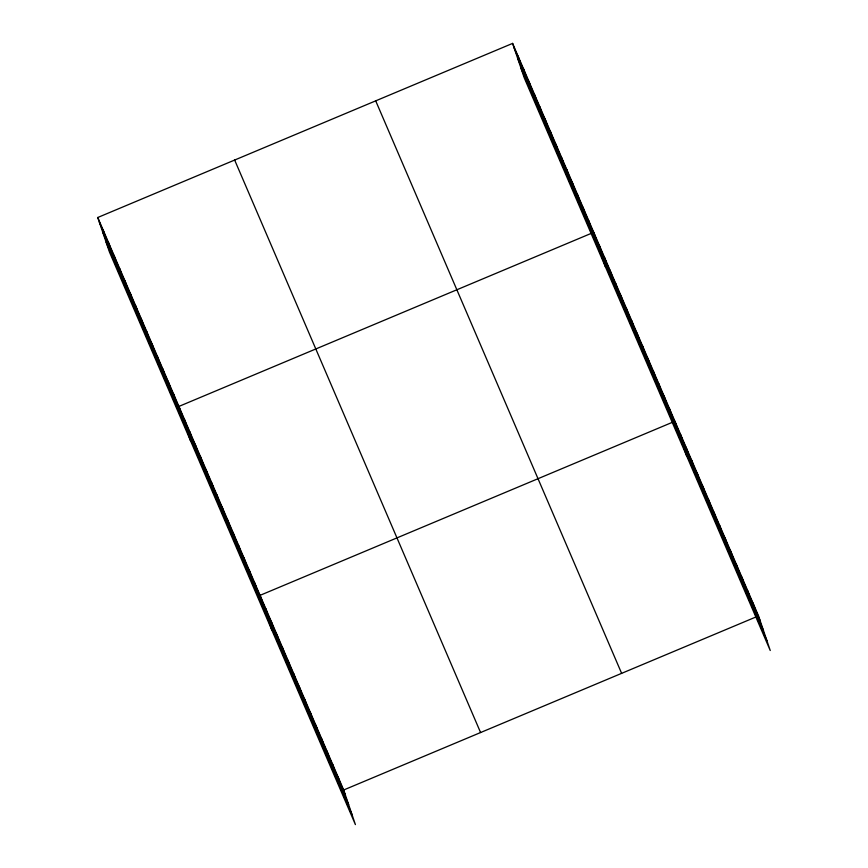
<?xml version="1.0" encoding="UTF-8"?>
<svg xmlns="http://www.w3.org/2000/svg" width="868" height="868" viewBox="0 0 868 868"><rect width="100%" height="100%" fill="white"/><g stroke="black" fill="none" stroke-linecap="round" stroke-linejoin="round"><path stroke-width="1.3" d="M97.758 217.499L343.685 789.989L355.403 824.6L109.477 252.1L97.758 217.499L512.597 43.4L758.524 615.9L770.241 650.501L524.315 78.011L512.597 43.4M343.685 789.989L758.524 615.9M514.214 48.185L760.14 620.674M517.545 58.026L763.471 630.515M520.984 68.16L766.911 640.66M375.703 100.851L621.629 673.351M234.653 160.048L480.579 732.538M99.386 222.273L345.301 794.773M102.717 232.114L348.643 804.614M106.146 242.259L352.072 814.759M752.947 602.924L754.563 607.698M747.37 589.947L748.997 594.721M741.804 576.97L743.42 581.744M736.227 563.994L737.843 568.768M730.65 551.017L732.266 555.791M725.073 538.041L726.7 542.815M719.507 525.064L721.124 529.838M713.93 512.087L715.547 516.861M708.353 499.111L709.97 503.885M702.776 486.134L704.404 490.908M697.21 473.158L698.827 477.932M691.633 460.181L693.25 464.955M686.056 447.204L687.673 451.978M680.479 434.228L682.096 439.002M686.621 455.852L674.913 421.251L260.075 595.34L271.793 629.951M669.499 408.654L671.116 413.439M664.085 396.058L665.702 400.842M658.682 383.461L660.298 388.246M653.268 370.864L654.884 375.649M647.854 358.278L649.47 363.052M642.45 345.681L644.067 350.455M637.036 333.084L638.653 337.869M631.622 320.487L633.249 325.272M626.219 307.89L627.835 312.675M620.804 295.294L622.421 300.078M615.39 282.708L617.018 287.482M609.987 270.111L611.604 274.885M604.573 257.514L606.19 262.299M599.159 244.917L600.786 249.702M605.463 266.932L593.755 232.32L178.917 406.419L190.634 441.031M588.341 219.734L589.958 224.508M582.938 207.137L584.555 211.911M577.524 194.541L579.14 199.325M572.11 181.944L573.726 186.728M566.706 169.347L568.323 174.132M561.292 156.75L562.909 161.535M555.878 144.164L557.495 148.938M550.475 131.567L552.091 136.341M545.061 118.97L546.677 123.755M539.646 106.373L541.263 111.158M534.243 93.777L535.86 98.561M528.829 81.18L530.446 85.965M523.415 68.594L525.031 73.368M518.012 55.997L519.628 60.771M338.119 777.012L339.735 781.797M332.542 764.035L334.158 768.82M326.965 751.059L328.581 755.844M321.388 738.082L323.004 742.867M315.822 725.105L317.438 729.89M310.245 712.129L311.862 716.914M304.668 699.152L306.285 703.937M299.091 686.176L300.708 690.961M293.514 673.199L295.142 677.984M287.948 660.222L289.565 665.007M282.371 647.246L283.988 652.031M276.794 634.269L278.411 639.054M271.217 621.293L272.845 626.078M265.651 608.316L267.268 613.101M254.66 582.754L256.277 587.528M249.257 570.157L250.874 574.931M243.843 557.56L245.46 562.345M238.429 544.963L240.045 549.748M233.025 532.366L234.642 537.151M227.611 519.769L229.228 524.554M222.197 507.183L223.814 511.957M216.794 494.586L218.411 499.36M211.38 481.99L212.996 486.774M205.966 469.393L207.593 474.178M200.562 456.796L202.179 461.581M195.148 444.21L196.765 448.984M189.734 431.613L191.361 436.387M184.331 419.016L185.947 423.79M173.502 393.822L175.13 398.607M168.099 381.226L169.716 386.01M162.685 368.64L164.302 373.414M157.282 356.043L158.898 360.817M151.867 343.446L153.484 348.231M146.453 330.849L148.07 335.634M141.05 318.252L142.667 323.037M135.636 305.655L137.252 310.44M130.222 293.069L131.838 297.843M124.818 280.472L126.435 285.246M119.404 267.876L121.021 272.661M113.99 255.279L115.607 260.064M108.587 242.682L110.203 247.467M103.173 230.096L104.789 234.87"/></g></svg>
